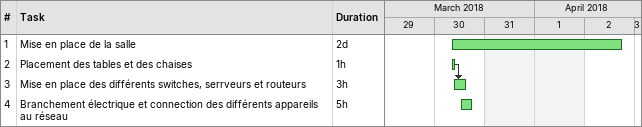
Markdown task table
| ID | Task | Duration | Start | Finish | Predecessors |
|---|---|---|---|---|---|
| 1 | Mise en place de la salle | 2d | 2018-03-30 | 2018-04-02 |  |
| 2 | Placement des tables et des chaises | 1h | 2018-03-30 | 2018-03-30 |  |
| 3 | Mise en place des différents switches, serrveurs et routeurs | 3h | 2018-03-30 | 2018-03-30 | 2 |
| 4 | Branchement électrique et connection des différents appareils au réseau | 5h | 2018-03-30 | 2018-03-30 |  |
